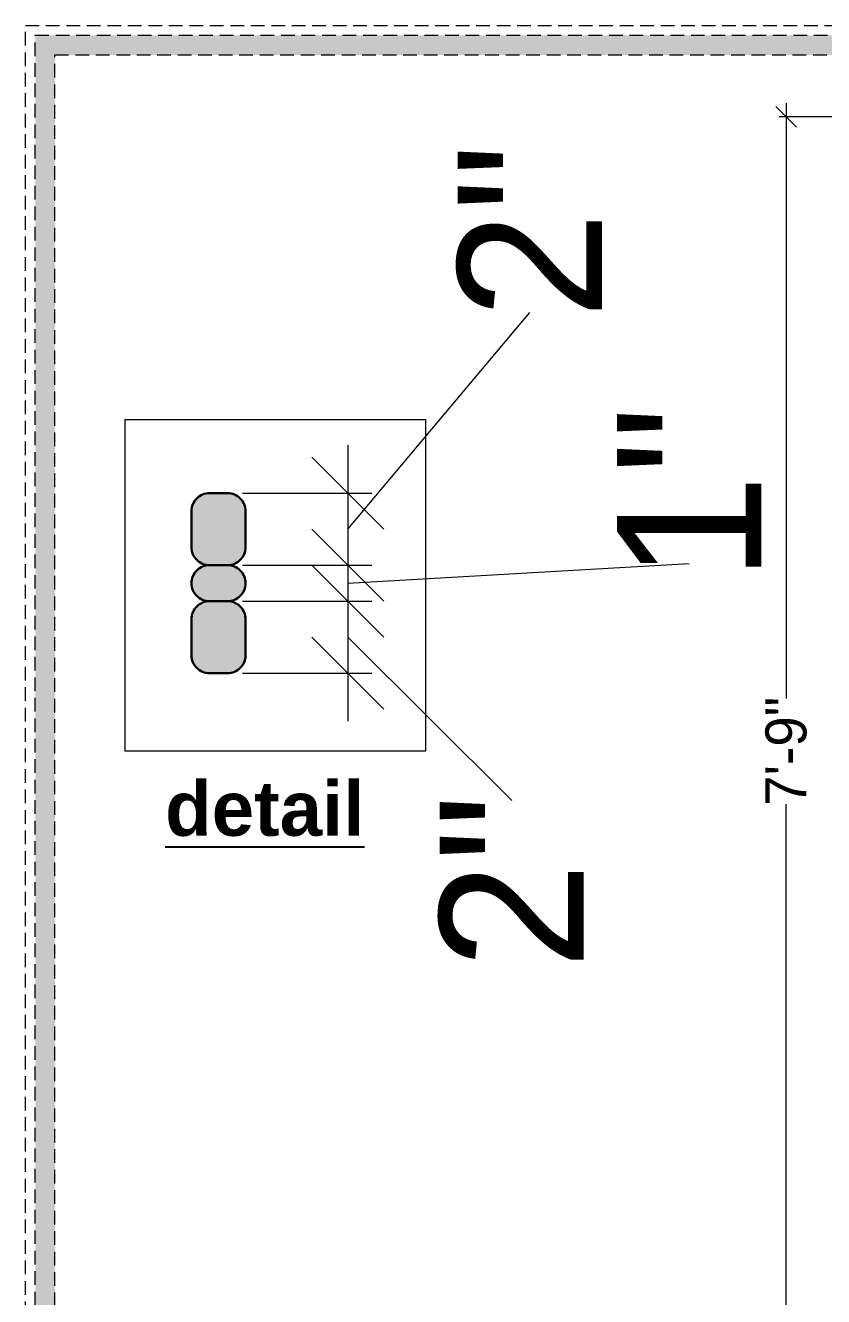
# Model space of a CAD drawing. Header units: millimetres. Extents: x 35877 to 3066687, y -650199 to -40525.
# Drawn here: x 147735.5 to 147793.9, y -180542.9 to -180449.8 of the extents above; entities that cross this region are included whole.
import ezdxf

# ---------------------------------------------------------------- set-up
doc = ezdxf.new("R2010")
doc.units = ezdxf.units.MM
doc.header["$MEASUREMENT"] = 0
doc.header["$PDMODE"] = 35
doc.linetypes.add('DASHED', pattern=[0.75, 0.5, -0.25])
doc.linetypes.add('DASHEDX2', pattern=[1.5, 1, -0.5])
doc.layers.get('Defpoints').update_dxf_attribs({"color": 220})
for name, color, linetype, lineweight in [('A8_FURNITURE', 32, 'Continuous', 30), ('Dimension', 10, 'DASHEDX2', 20), ('furniture dimensions', 1, 'DASHED', 0), ('Text', 7, 'Continuous', 15), ('wall', 7, 'Continuous', 30)]:
    doc.layers.add(name, color=color, linetype=linetype, lineweight=lineweight)
doc.styles.add('century g', font='GOTHIC.TTF')
doc.styles.get("Standard").update_dxf_attribs({"font": 'arial.ttf', "height": 6})
doc.dimstyles.new('Archana', dxfattribs={"dimtxt": 2, "dimasz": 0.75, "dimexe": 0.5, "dimexo": 0.5, "dimgap": 0, "dimtad": 0, "dimzin": 0, "dimdsep": 46, "dimlunit": 4, "dimtxsty": 'century g', "dimblk": 'OBLIQUE', "dimcen": 0, "dimdle": 1, "dimclrd": 256, "dimclre": 256, "dimclrt": 256, "dimadec": 0, "dimazin": 0, "dimtfac": 1, "dimtofl": 0, "dimtmove": 1, "dimatfit": 3, "dimfxl": 1, "dimfxlon": 1, "dimtolj": 1, "dimtzin": 0, "dimlwd": -1, "dimlwe": -1, "dimarcsym": 0})

# ---------------------------------------------------------------- blocks, each defined once
blk = doc.blocks.new('_Oblique')
at = {"layer": 'wall', "color": 0, "lineweight": -2}
blk.add_line((-0.5, -0.5), (0.5, 0.5), dxfattribs=at)
blk = doc.blocks.new('*D348')
at = {"layer": 'Defpoints', "color": 0, "linetype": 'Continuous', "lineweight": 0, "transparency": 16777216}
for p in [(147791.19, -180456.506), (147806.83, -180456.506), (147806.83, -180549.465)]:
    blk.add_point(p, dxfattribs=at)
at = {"layer": 'furniture dimensions', "color": 5, "linetype": 'Continuous', "transparency": 16777216}
for p, q in [((147791.19, -180455.506), (147791.19, -180499.117)), ((147795.19, -180456.506), (147790.69, -180456.506)), ((147791.19, -180550.465), (147791.19, -180506.853))]:
    blk.add_line(p, q, dxfattribs=at)
at = {"layer": 'furniture dimensions', "color": 5, "linetype": 'ByBlock', "transparency": 16777216}
blk.add_line((147795.19, -180549.465), (147790.69, -180549.465), dxfattribs=at)
at = {"layer": 'furniture dimensions', "color": 5, "linetype": 'Continuous', "transparency": 16777216, "xscale": 1.5, "yscale": 1.5, "zscale": 1.5}
for p, rotation in [((147791.19, -180456.506), 90), ((147791.19, -180549.465), 270)]:
    blk.add_blockref('_Oblique', p, dxfattribs=dict(at, rotation=rotation))
at = {"layer": 'furniture dimensions', "linetype": 'Continuous', "lineweight": 0, "transparency": 16777216, "insert": (147791.19, -180502.985), "char_height": 3, "attachment_point": 5, "rotation": 90, "style": 'century g'}
blk.add_mtext('\\A1;7\'-9"', dxfattribs=at)
blk = doc.blocks.new('*D371')
at = {"layer": 'Defpoints', "color": 0, "linetype": 'Continuous', "lineweight": 0, "transparency": 16777216}
for p in [(147762.117, -180470.1), (147762.117, -180471.6), (147764.806, -180471.6)]:
    blk.add_point(p, dxfattribs=at)
at = {"layer": 'furniture dimensions', "color": 5, "linetype": 'Continuous', "transparency": 16777216}
for p, q in [((147764.806, -180470.85), (147768.595, -180466.336)), ((147764.806, -180469.1), (147764.806, -180472.6)), ((147762.617, -180471.6), (147765.306, -180471.6))]:
    blk.add_line(p, q, dxfattribs=at)
at = {"layer": 'furniture dimensions', "color": 5, "linetype": 'ByBlock', "transparency": 16777216}
blk.add_line((147762.617, -180470.1), (147765.306, -180470.1), dxfattribs=at)
at = {"layer": 'furniture dimensions', "color": 5, "linetype": 'Continuous', "transparency": 16777216, "xscale": 1.5, "yscale": 1.5, "zscale": 1.5}
for p, rotation in [((147764.806, -180470.1), 90), ((147764.806, -180471.6), 270)]:
    blk.add_blockref('_Oblique', p, dxfattribs=dict(at, rotation=rotation))
at = {"layer": 'furniture dimensions', "linetype": 'Continuous', "lineweight": 0, "transparency": 16777216, "insert": (147768.595, -180464.645), "char_height": 3, "attachment_point": 5, "rotation": 90, "style": 'century g'}
blk.add_mtext('\\A1;2"', dxfattribs=at)
blk = doc.blocks.new('*D372')
at = {"layer": 'Defpoints', "color": 0, "linetype": 'Continuous', "lineweight": 0, "transparency": 16777216}
for p in [(147762.117, -180471.6), (147762.117, -180472.35), (147764.806, -180472.35)]:
    blk.add_point(p, dxfattribs=at)
at = {"layer": 'furniture dimensions', "color": 5, "linetype": 'Continuous', "transparency": 16777216}
for p, q in [((147764.806, -180470.6), (147764.806, -180473.35)), ((147764.806, -180471.975), (147771.91, -180471.568)), ((147762.617, -180472.35), (147765.306, -180472.35))]:
    blk.add_line(p, q, dxfattribs=at)
at = {"layer": 'furniture dimensions', "color": 5, "linetype": 'ByBlock', "transparency": 16777216}
blk.add_line((147762.617, -180471.6), (147765.306, -180471.6), dxfattribs=at)
at = {"layer": 'furniture dimensions', "color": 5, "linetype": 'Continuous', "transparency": 16777216, "xscale": 1.5, "yscale": 1.5, "zscale": 1.5}
for p, rotation in [((147764.806, -180471.6), 90), ((147764.806, -180472.35), 270)]:
    blk.add_blockref('_Oblique', p, dxfattribs=dict(at, rotation=rotation))
at = {"layer": 'furniture dimensions', "linetype": 'Continuous', "lineweight": 0, "transparency": 16777216, "insert": (147771.91, -180470.111), "char_height": 3, "attachment_point": 5, "rotation": 90, "style": 'century g'}
blk.add_mtext('\\A1;1"', dxfattribs=at)
blk = doc.blocks.new('*D373')
at = {"layer": 'Defpoints', "color": 0, "linetype": 'Continuous', "lineweight": 0, "transparency": 16777216}
for p in [(147762.117, -180472.35), (147762.117, -180473.85), (147764.806, -180473.85)]:
    blk.add_point(p, dxfattribs=at)
at = {"layer": 'furniture dimensions', "color": 5, "linetype": 'Continuous', "transparency": 16777216}
for p, q in [((147764.806, -180471.35), (147764.806, -180474.85)), ((147764.806, -180473.1), (147768.217, -180476.497)), ((147762.617, -180473.85), (147765.306, -180473.85))]:
    blk.add_line(p, q, dxfattribs=at)
at = {"layer": 'furniture dimensions', "color": 5, "linetype": 'ByBlock', "transparency": 16777216}
blk.add_line((147762.617, -180472.35), (147765.306, -180472.35), dxfattribs=at)
at = {"layer": 'furniture dimensions', "color": 5, "linetype": 'Continuous', "transparency": 16777216, "xscale": 1.5, "yscale": 1.5, "zscale": 1.5}
for p, rotation in [((147764.806, -180472.35), 90), ((147764.806, -180473.85), 270)]:
    blk.add_blockref('_Oblique', p, dxfattribs=dict(at, rotation=rotation))
at = {"layer": 'furniture dimensions', "linetype": 'Continuous', "lineweight": 0, "transparency": 16777216, "insert": (147768.217, -180478.188), "char_height": 3, "attachment_point": 5, "rotation": 90, "style": 'century g'}
blk.add_mtext('\\A1;2"', dxfattribs=at)
blk = doc.blocks.new('sd adad adq')
at = {"layer": 'A8_FURNITURE', "lineweight": 0, "true_color": 0x939598, "transparency": 33554687}
h = blk.add_hatch(color=252, dxfattribs=at)
h.dxf.hatch_style = 1
edge = h.paths.add_edge_path()
edge.add_line((147761.929, -180470.1), (147762.304, -180470.1))
edge.add_arc((147762.304, -180470.475), 0.375, 0, 90, ccw=False)
edge.add_line((147762.679, -180470.475), (147762.679, -180471.225))
edge.add_arc((147762.304, -180471.225), 0.375, -90, 0, ccw=False)
edge.add_line((147762.304, -180471.6), (147761.929, -180471.6))
edge.add_arc((147761.929, -180471.225), 0.375, 180, 270, ccw=False)
edge.add_line((147761.554, -180471.225), (147761.554, -180470.475))
edge.add_arc((147761.929, -180470.475), 0.375, 90, 180, ccw=False)
edge = h.paths.add_edge_path()
edge.add_line((147761.929, -180471.6), (147762.304, -180471.6))
edge.add_arc((147762.304, -180471.975), 0.375, 0, 90, ccw=False)
edge.add_arc((147762.304, -180471.975), 0.375, -90, 0, ccw=False)
edge.add_line((147762.304, -180472.35), (147761.929, -180472.35))
edge.add_arc((147761.929, -180471.975), 0.375, 180, 270, ccw=False)
edge.add_arc((147761.929, -180471.975), 0.375, 90, 180, ccw=False)
edge = h.paths.add_edge_path()
edge.add_line((147761.929, -180472.35), (147762.304, -180472.35))
edge.add_arc((147762.304, -180472.725), 0.375, 0, 90, ccw=False)
edge.add_line((147762.679, -180472.725), (147762.679, -180473.475))
edge.add_arc((147762.304, -180473.475), 0.375, -90, 0, ccw=False)
edge.add_line((147762.304, -180473.85), (147761.929, -180473.85))
edge.add_arc((147761.929, -180473.475), 0.375, 180, 270, ccw=False)
edge.add_line((147761.554, -180473.475), (147761.554, -180472.725))
edge.add_arc((147761.929, -180472.725), 0.375, 90, 180, ccw=False)
at = {"layer": 'A8_FURNITURE', "color": 18, "lineweight": 30, "true_color": 0x000000, "transparency": 33554687}
for points in [[(147761.929, -180470.1), (147762.304, -180470.1, -0.414214), (147762.679, -180470.475), (147762.679, -180471.225, -0.414214), (147762.304, -180471.6), (147761.929, -180471.6, -0.414214), (147761.554, -180471.225), (147761.554, -180470.475, -0.414214)], [(147761.929, -180471.6), (147762.304, -180471.6, -0.414214), (147762.679, -180471.975), (147762.679, -180471.975, -0.414214), (147762.304, -180472.35), (147761.929, -180472.35, -0.414214), (147761.554, -180471.975), (147761.554, -180471.975, -0.414214)], [(147761.929, -180472.35), (147762.304, -180472.35, -0.414214), (147762.679, -180472.725), (147762.679, -180473.475, -0.414214), (147762.304, -180473.85), (147761.929, -180473.85, -0.414214), (147761.554, -180473.475), (147761.554, -180472.725, -0.414214)]]:
    blk.add_lwpolyline(points, format="xyb", close=True, dxfattribs=at)
at = {"layer": 'furniture dimensions', "color": 5, "linetype": 'Continuous', "lineweight": 0, "transparency": 33554687}
for base, p1, p2, picture, middle in [((147764.805623196, -180471.599933049), (147762.116854449, -180470.099933049), (147762.116854449, -180471.599933049), '*D371', (147768.595408512, -180466.336224784)), ((147764.806, -180472.35), (147762.117, -180471.6), (147762.117, -180472.35), '*D372', (147771.91, -180471.568)), ((147764.805623196, -180473.849933049), (147762.116854449, -180472.349933049), (147762.116854449, -180473.849933049), '*D373', (147768.216523763, -180476.496523885))]:
    dim = blk.add_linear_dim(base=base, p1=p1, p2=p2, angle=90, dimstyle='Archana', override={"dimtxt": 3, "dimasz": 1.5, "dimdec": 0, "dimclrd": 5, "dimclre": 5, "dimfxl": 4}, dxfattribs=at)
    dim.commit()
    dim.dimension.update_dxf_attribs({"geometry": picture, "text_midpoint": middle, "dimtype": 128})

msp = doc.modelspace()

# ---------------------------------------------------------------- hatches: boundary and pattern name
at = {"layer": 'Dimension', "true_color": 0xd39e00, "transparency": 33554687}
h = msp.add_hatch(color=42, dxfattribs=at)
h.paths.add_polyline_path([(147736.225, -180450.532), (147736.225, -180594.568), (147940.858, -180594.568), (147940.858, -180450.532)])
h.paths.add_polyline_path([(147737.661, -180451.968), (147939.422, -180451.968), (147939.422, -180593.132), (147737.661, -180593.132)], flags=16)

# ---------------------------------------------------------------- linework, layer by layer
at = {"layer": 'A8_FURNITURE', "color": 18, "lineweight": 0, "true_color": 0x000000, "transparency": 33554687}
msp.add_lwpolyline([(147742.809, -180478.68), (147764.782, -180478.68), (147764.782, -180502.975), (147742.809, -180502.975)], close=True, dxfattribs=at)
at = {"layer": 'Dimension', "color": 42, "true_color": 0xd39e00, "transparency": 33554687, "elevation": 0.119}
for points in [[(147735.507, -180449.814), (147941.576, -180449.814), (147941.576, -180595.286), (147735.507, -180595.286)], [(147736.225, -180450.532), (147940.858, -180450.532), (147940.858, -180594.568), (147736.225, -180594.568)], [(147737.661, -180451.968), (147939.422, -180451.968), (147939.422, -180593.132), (147737.661, -180593.132)]]:
    msp.add_lwpolyline(points, close=True, dxfattribs=at)

# ---------------------------------------------------------------- block references
at = {"layer": 'A8_FURNITURE', "color": 18, "lineweight": 0, "true_color": 0x000000, "transparency": 33554687, "xscale": 3.517782081462492, "yscale": 3.517782081462492, "zscale": 3.517782081462492}
msp.add_blockref('sd adad adq', (-372045.287, 454370.411), dxfattribs=at)

# ---------------------------------------------------------------- texts
at = {"layer": 'Text', "lineweight": 25, "transparency": 33554687, "insert": (147753.024, -180507.198), "char_height": 4, "attachment_point": 5}
msp.add_mtext('\\A1;{\\fArial|b1|i0|c0|p34;\\L\\C1;detail}', dxfattribs=at).dxf.unprotected_set("ltscale", 0)

# ---------------------------------------------------------------- dimensions: what is measured, and where the dimension line sits
at = {"layer": 'furniture dimensions', "color": 5, "linetype": 'Continuous', "lineweight": 0, "transparency": 33554687}
dim = msp.add_linear_dim(base=(147791.19, -180456.506), p1=(147806.83, -180549.465), p2=(147806.83, -180456.506), angle=90, dimstyle='Archana', override={"dimtxt": 3, "dimasz": 1.5, "dimdec": 0, "dimclrd": 5, "dimclre": 5, "dimfxl": 4}, dxfattribs=at)
dim.commit()
dim.dimension.update_dxf_attribs({"geometry": '*D348', "text_midpoint": (147791.19, -180502.985)})

doc.saveas('drawing.dxf')
